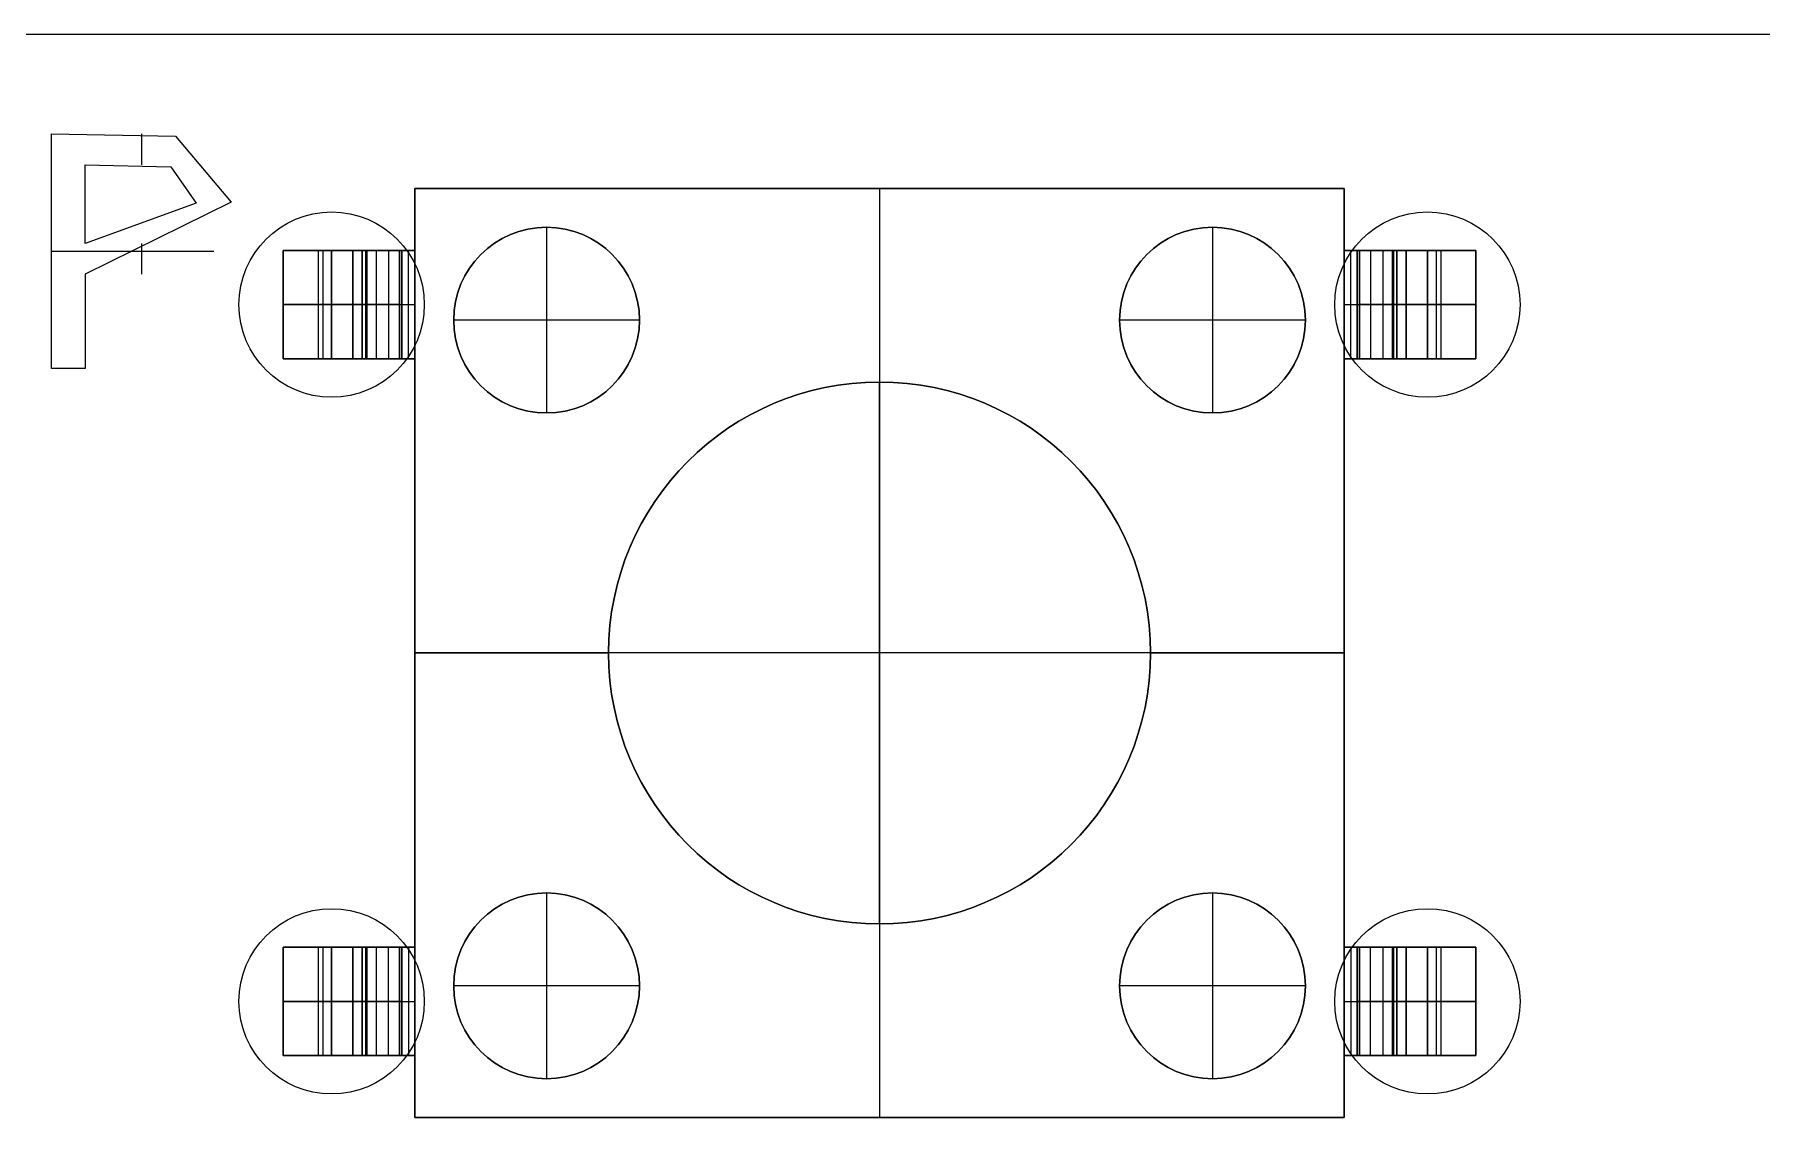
# Model space of a CAD drawing. Extents: x -0.02 to 3.17, y 0 to 2.28.
# Drawn here: x 0.6725 to 1.1115, y 0.3025 to 0.5778 of the extents above; entities that cross this region are included whole.
import ezdxf

# ---------------------------------------------------------------- set-up
doc = ezdxf.new("R2010")
doc.units = 0
doc.header["$LTSCALE"] = 0.03937
for name, color, linetype in [('LCDKEYPAD_SHIELD$1602', 3, 'CONTINUOUS'), ('LCDKEYPAD_SHIELD$BOARD', 178, 'CONTINUOUS'), ('LCDKEYPAD_SHIELD$LKS_COMPO', 7, 'CONTINUOUS'), ('LCDKEYPAD_SHIELD$NOTES', 7, 'CONTINUOUS')]:
    doc.layers.add(name, color=color, linetype=linetype)

msp = doc.modelspace()

# ---------------------------------------------------------------- linework, layer by layer
at = {"layer": 'LCDKEYPAD_SHIELD$1602'}
for p, q in [((3.15016, 0.57784, 0.16356), (-0.01913, 0.57784, 0.16356)), ((3.15016, 0.57784, 0.10057), (-0.01913, 0.57784, 0.10057))]:
    msp.add_line(p, q, dxfattribs=at)
at = {"layer": 'LCDKEYPAD_SHIELD$BOARD'}
for p, q in [((0.77156, 0.50917), (0.77156, 0.50917, -0.06)), ((1.05015, 0.50917), (1.05015, 0.50917, -0.06)), ((0.77156, 0.332), (0.77156, 0.332, -0.06)), ((1.05015, 0.332), (1.05015, 0.332, -0.06))]:
    msp.add_line(p, q, dxfattribs=at)
for centre in [(0.748, 0.50917), (0.748, 0.50917, -0.06), (1.02659, 0.50917), (1.02659, 0.50917, -0.06), (0.748, 0.332), (0.748, 0.332, -0.06), (1.02659, 0.332), (1.02659, 0.332, -0.06)]:
    msp.add_circle(centre, 0.02356, dxfattribs=at)
at = {"layer": 'LCDKEYPAD_SHIELD$LKS_COMPO', "color": 0}
for p, q in [((0.76918, 0.53869, 0.03543), (1.0054, 0.53869, 0.03543)), ((1.0054, 0.53869, 0.16929), (0.76918, 0.53869, 0.16929)), ((0.76918, 0.53869, 0.16929), (0.76918, 0.53869, 0.03543)), ((0.76918, 0.53869, 0.10236), (1.0054, 0.53869, 0.10236)), ((1.0054, 0.53869, 0.03543), (0.76918, 0.53869, 0.03543)), ((0.76918, 0.53869, 0.03543), (0.76918, 0.30247, 0.03543)), ((0.76918, 0.30247, 0.03543), (0.76918, 0.53869, 0.03543)), ((0.76918, 0.53869, 0.03543), (0.76918, 0.53869, 0.16929)), ((0.76918, 0.53869, 0.16929), (0.76918, 0.30247, 0.16929)), ((0.76918, 0.30247, 0.10236), (0.76918, 0.53869, 0.10236)), ((0.88729, 0.53869, 0.03543), (0.88729, 0.53869, 0.16929)), ((0.88729, 0.53869, 0.03543), (0.88729, 0.30247, 0.03543)), ((1.0054, 0.53869, 0.03543), (1.0054, 0.53869, 0.16929)), ((1.0054, 0.30247, 0.03543), (1.0054, 0.53869, 0.03543)), ((1.0054, 0.53869, 0.16929), (1.0054, 0.53869, 0.03543)), ((1.0054, 0.53869, 0.03543), (1.0054, 0.30247, 0.03543)), ((1.0054, 0.30247, 0.16929), (1.0054, 0.53869, 0.16929)), ((1.0054, 0.53869, 0.10236), (1.0054, 0.30247, 0.10236)), ((0.79804, 0.5284, 0.18898), (0.79804, 0.5284, 0.16929)), ((0.80265, 0.52885, 0.18898), (0.80265, 0.48161, 0.18898)), ((0.96733, 0.5284, 0.18898), (0.96733, 0.5284, 0.16929)), ((0.97194, 0.52885, 0.18898), (0.97194, 0.48161, 0.18898)), ((0.81763, 0.52349, 0.18898), (0.81763, 0.52349, 0.16929)), ((0.98692, 0.52349, 0.18898), (0.98692, 0.52349, 0.16929)), ((0.78181, 0.51636, 0.18898), (0.78181, 0.51636, 0.16929)), ((0.95111, 0.51636, 0.18898), (0.95111, 0.51636, 0.16929)), ((0.82627, 0.50523, 0.18898), (0.77902, 0.50523, 0.18898)), ((0.77902, 0.50523, 0.16929), (0.77902, 0.50523, 0.18898)), ((0.77902, 0.50523, 0.18898), (0.77902, 0.50523, 0.16929)), ((0.82627, 0.50523, 0.18898), (0.82627, 0.50523, 0.16929)), ((0.82627, 0.50523, 0.16929), (0.82627, 0.50523, 0.18898)), ((0.99556, 0.50523, 0.18898), (0.94832, 0.50523, 0.18898)), ((0.94832, 0.50523, 0.16929), (0.94832, 0.50523, 0.18898)), ((0.94832, 0.50523, 0.18898), (0.94832, 0.50523, 0.16929)), ((0.99556, 0.50523, 0.18898), (0.99556, 0.50523, 0.16929)), ((0.99556, 0.50523, 0.16929), (0.99556, 0.50523, 0.18898)), ((0.78181, 0.49409, 0.18898), (0.78181, 0.49409, 0.16929)), ((0.95111, 0.49409, 0.18898), (0.95111, 0.49409, 0.16929)), ((0.81763, 0.48697, 0.18898), (0.81763, 0.48697, 0.16929)), ((0.98692, 0.48697, 0.18898), (0.98692, 0.48697, 0.16929)), ((0.79804, 0.48206, 0.18898), (0.79804, 0.48206, 0.16929)), ((0.96733, 0.48206, 0.18898), (0.96733, 0.48206, 0.16929)), ((1.0054, 0.42058, 0.03543), (0.76918, 0.42058, 0.03543)), ((0.76918, 0.42058, 0.03543), (0.76918, 0.42058, 0.16929)), ((1.0054, 0.42058, 0.16929), (1.0054, 0.42058, 0.03543)), ((0.79804, 0.35911, 0.18898), (0.79804, 0.35911, 0.16929)), ((0.80265, 0.35956, 0.18898), (0.80265, 0.31231, 0.18898)), ((0.96733, 0.35911, 0.18898), (0.96733, 0.35911, 0.16929)), ((0.97194, 0.35956, 0.18898), (0.97194, 0.31231, 0.18898)), ((0.81763, 0.3542, 0.18898), (0.81763, 0.3542, 0.16929)), ((0.98692, 0.3542, 0.18898), (0.98692, 0.3542, 0.16929)), ((0.78181, 0.34707, 0.18898), (0.78181, 0.34707, 0.16929)), ((0.95111, 0.34707, 0.18898), (0.95111, 0.34707, 0.16929)), ((0.82627, 0.33594, 0.18898), (0.77902, 0.33594, 0.18898)), ((0.77902, 0.33594, 0.16929), (0.77902, 0.33594, 0.18898)), ((0.77902, 0.33594, 0.18898), (0.77902, 0.33594, 0.16929)), ((0.82627, 0.33594, 0.18898), (0.82627, 0.33594, 0.16929)), ((0.82627, 0.33594, 0.16929), (0.82627, 0.33594, 0.18898)), ((0.99556, 0.33594, 0.18898), (0.94832, 0.33594, 0.18898)), ((0.94832, 0.33594, 0.16929), (0.94832, 0.33594, 0.18898)), ((0.94832, 0.33594, 0.18898), (0.94832, 0.33594, 0.16929)), ((0.99556, 0.33594, 0.18898), (0.99556, 0.33594, 0.16929)), ((0.99556, 0.33594, 0.16929), (0.99556, 0.33594, 0.18898)), ((0.78181, 0.3248, 0.18898), (0.78181, 0.3248, 0.16929)), ((0.95111, 0.3248, 0.18898), (0.95111, 0.3248, 0.16929)), ((0.81763, 0.31768, 0.18898), (0.81763, 0.31768, 0.16929)), ((0.98692, 0.31768, 0.18898), (0.98692, 0.31768, 0.16929)), ((0.79804, 0.31277, 0.18898), (0.79804, 0.31277, 0.16929)), ((0.96733, 0.31277, 0.18898), (0.96733, 0.31277, 0.16929)), ((0.76918, 0.30247, 0.03543), (1.0054, 0.30247, 0.03543)), ((1.0054, 0.30247, 0.16929), (0.76918, 0.30247, 0.16929)), ((0.76918, 0.30247, 0.16929), (0.76918, 0.30247, 0.03543)), ((0.76918, 0.30247, 0.10236), (1.0054, 0.30247, 0.10236)), ((0.76918, 0.30247, 0.03543), (1.0054, 0.30247, 0.03543)), ((0.76918, 0.30247, 0.16929), (0.76918, 0.30247, 0.03543)), ((0.88729, 0.30247, 0.03543), (0.88729, 0.30247, 0.16929)), ((1.0054, 0.30247, 0.03543), (1.0054, 0.30247, 0.16929)), ((1.0054, 0.30247, 0.03543), (1.0054, 0.30247, 0.16929))]:
    msp.add_line(p, q, dxfattribs=at)
at = {"layer": 'LCDKEYPAD_SHIELD$LKS_COMPO', "color": 253}
for p, q in [((0.76918, 0.53869, 0.16929), (1.0054, 0.53869, 0.16929)), ((0.76918, 0.30247, 0.16929), (0.76918, 0.53869, 0.16929)), ((0.88729, 0.53869, 0.16929), (0.88729, 0.48948, 0.16929)), ((1.0054, 0.53869, 0.16929), (1.0054, 0.30247, 0.16929)), ((0.7558, 0.52294, 0.08661), (0.73572, 0.52294, -0.03622)), ((0.73572, 0.52294, -0.03622), (0.73572, 0.49539, -0.03622)), ((0.73572, 0.52294, -0.03622), (0.75343, 0.52294, -0.07087)), ((0.73572, 0.49539, -0.03622), (0.73572, 0.52294, -0.03622)), ((0.75232, 0.52294, -0.00787), (0.74035, 0.52294, -0.00787)), ((0.74458, 0.52294, -0.05354), (0.74458, 0.49539, -0.05354)), ((0.74576, 0.52294, 0.0252), (0.74576, 0.49539, 0.0252)), ((0.748, 0.52294, -0.0343), (0.76583, 0.52294, 0.0748)), ((0.748, 0.49539, -0.0343), (0.748, 0.52294, -0.0343)), ((0.76525, 0.52294, -0.06802), (0.748, 0.52294, -0.0343)), ((0.748, 0.52294, -0.0343), (0.748, 0.49539, -0.0343)), ((0.75245, 0.52294, 0.06614), (0.75245, 0.52294, -0.00707)), ((0.75245, 0.52294, -0.043), (0.75245, 0.52294, -0.06894)), ((0.75343, 0.52294, -0.07087), (0.75343, 0.49539, -0.07087)), ((0.75343, 0.52294, -0.07087), (0.75343, 0.52294, -0.10236)), ((0.75343, 0.52294, -0.10236), (0.75343, 0.49539, -0.10236)), ((0.75343, 0.49539, -0.07087), (0.75343, 0.52294, -0.07087)), ((0.75343, 0.52294, -0.08661), (0.75343, 0.49539, -0.08661)), ((0.75343, 0.52294, -0.10236), (0.76525, 0.52294, -0.10236)), ((0.75343, 0.49539, -0.10236), (0.75343, 0.52294, -0.10236)), ((0.7558, 0.52294, 0.08661), (0.7558, 0.49539, 0.08661)), ((0.76918, 0.52294, 0.08661), (0.7558, 0.52294, 0.08661)), ((0.7558, 0.49539, 0.08661), (0.7558, 0.52294, 0.08661)), ((0.75662, 0.52294, -0.05116), (0.75662, 0.49539, -0.05116)), ((0.75692, 0.52294, 0.02025), (0.75692, 0.49539, 0.02025)), ((0.75934, 0.52294, -0.10236), (0.75934, 0.49539, -0.10236)), ((0.76249, 0.52294, 0.08661), (0.76249, 0.49539, 0.08661)), ((0.76525, 0.52294, -0.10236), (0.76525, 0.49539, -0.10236)), ((0.76525, 0.52294, -0.10236), (0.76525, 0.52294, -0.06802)), ((0.76525, 0.52294, -0.06802), (0.76525, 0.49539, -0.06802)), ((0.76525, 0.49539, -0.10236), (0.76525, 0.52294, -0.10236)), ((0.76525, 0.52294, -0.08519), (0.76525, 0.49539, -0.08519)), ((0.76525, 0.49539, -0.06802), (0.76525, 0.52294, -0.06802)), ((0.76583, 0.52294, 0.0748), (0.76583, 0.49539, 0.0748)), ((0.76583, 0.49539, 0.0748), (0.76583, 0.52294, 0.0748)), ((0.76583, 0.52294, 0.0748), (0.76918, 0.52294, 0.0748)), ((0.76751, 0.49539, 0.0748), (0.76751, 0.52294, 0.0748)), ((0.76918, 0.52294, 0.0748), (0.76918, 0.49539, 0.0748)), ((0.76918, 0.49539, 0.08661), (0.76918, 0.52294, 0.08661)), ((1.0054, 0.49539, 0.0748), (1.0054, 0.52294, 0.0748)), ((1.0054, 0.52294, 0.0748), (1.00875, 0.52294, 0.0748)), ((1.0054, 0.52294, 0.08661), (1.0054, 0.49539, 0.08661)), ((1.01879, 0.52294, 0.08661), (1.0054, 0.52294, 0.08661)), ((1.00708, 0.49539, 0.0748), (1.00708, 0.52294, 0.0748)), ((1.00875, 0.52294, 0.0748), (1.00875, 0.49539, 0.0748)), ((1.00875, 0.52294, 0.0748), (1.02659, 0.52294, -0.0343)), ((1.00875, 0.49539, 0.0748), (1.00875, 0.52294, 0.0748)), ((1.02659, 0.52294, -0.0343), (1.00934, 0.52294, -0.06802)), ((1.00934, 0.52294, -0.06802), (1.00934, 0.49539, -0.06802)), ((1.00934, 0.52294, -0.06802), (1.00934, 0.52294, -0.10236)), ((1.00934, 0.52294, -0.10236), (1.00934, 0.49539, -0.10236)), ((1.00934, 0.49539, -0.06802), (1.00934, 0.52294, -0.06802)), ((1.00934, 0.52294, -0.08519), (1.00934, 0.49539, -0.08519)), ((1.00934, 0.52294, -0.10236), (1.02115, 0.52294, -0.10236)), ((1.00934, 0.49539, -0.10236), (1.00934, 0.52294, -0.10236)), ((1.0121, 0.52294, 0.08661), (1.0121, 0.49539, 0.08661)), ((1.01525, 0.52294, -0.10236), (1.01525, 0.49539, -0.10236)), ((1.01767, 0.52294, 0.02025), (1.01767, 0.49539, 0.02025)), ((1.01796, 0.52294, -0.05116), (1.01796, 0.49539, -0.05116)), ((1.03887, 0.52294, -0.03622), (1.01879, 0.52294, 0.08661)), ((1.01879, 0.52294, 0.08661), (1.01879, 0.49539, 0.08661)), ((1.01879, 0.49539, 0.08661), (1.01879, 0.52294, 0.08661)), ((1.02115, 0.52294, -0.10236), (1.02115, 0.49539, -0.10236)), ((1.02115, 0.52294, -0.10236), (1.02115, 0.52294, -0.07087)), ((1.02115, 0.52294, -0.07087), (1.02115, 0.49539, -0.07087)), ((1.02115, 0.49539, -0.10236), (1.02115, 0.52294, -0.10236)), ((1.02115, 0.52294, -0.08661), (1.02115, 0.49539, -0.08661)), ((1.02115, 0.52294, -0.07087), (1.03887, 0.52294, -0.03622)), ((1.02115, 0.49539, -0.07087), (1.02115, 0.52294, -0.07087)), ((1.02214, 0.52294, 0.06614), (1.02214, 0.52294, -0.00707)), ((1.02214, 0.52294, -0.043), (1.02214, 0.52294, -0.06894)), ((1.03423, 0.52294, -0.00787), (1.02227, 0.52294, -0.00787)), ((1.02659, 0.52294, -0.0343), (1.02659, 0.49539, -0.0343)), ((1.02659, 0.49539, -0.0343), (1.02659, 0.52294, -0.0343)), ((1.02883, 0.52294, 0.0252), (1.02883, 0.49539, 0.0252)), ((1.03001, 0.52294, -0.05354), (1.03001, 0.49539, -0.05354)), ((1.03887, 0.52294, -0.03622), (1.03887, 0.49539, -0.03622)), ((1.03887, 0.49539, -0.03622), (1.03887, 0.52294, -0.03622)), ((0.7558, 0.50917, 0.08661), (0.73572, 0.50917, -0.03622)), ((0.73572, 0.50917, -0.03622), (0.75343, 0.50917, -0.07087)), ((0.748, 0.50917, -0.0343), (0.76583, 0.50917, 0.0748)), ((0.76525, 0.50917, -0.06802), (0.748, 0.50917, -0.0343)), ((0.75343, 0.50917, -0.07087), (0.75343, 0.50917, -0.10236)), ((0.75343, 0.50917, -0.10236), (0.76525, 0.50917, -0.10236)), ((0.7558, 0.50917, 0.08661), (0.76918, 0.50917, 0.08661)), ((0.76525, 0.50917, -0.10236), (0.76525, 0.50917, -0.06802)), ((0.76583, 0.50917, 0.0748), (0.76918, 0.50917, 0.0748)), ((1.0054, 0.50917, 0.0748), (1.00875, 0.50917, 0.0748)), ((1.0054, 0.50917, 0.08661), (1.01879, 0.50917, 0.08661)), ((1.00875, 0.50917, 0.0748), (1.02659, 0.50917, -0.0343)), ((1.02659, 0.50917, -0.0343), (1.00934, 0.50917, -0.06802)), ((1.00934, 0.50917, -0.06802), (1.00934, 0.50917, -0.10236)), ((1.00934, 0.50917, -0.10236), (1.02115, 0.50917, -0.10236)), ((1.03887, 0.50917, -0.03622), (1.01879, 0.50917, 0.08661)), ((1.02115, 0.50917, -0.10236), (1.02115, 0.50917, -0.07087)), ((1.02115, 0.50917, -0.07087), (1.03887, 0.50917, -0.03622)), ((0.73572, 0.49539, -0.03622), (0.7558, 0.49539, 0.08661)), ((0.75343, 0.49539, -0.07087), (0.73572, 0.49539, -0.03622)), ((0.75232, 0.49539, -0.00787), (0.74035, 0.49539, -0.00787)), ((0.76583, 0.49539, 0.0748), (0.748, 0.49539, -0.0343)), ((0.748, 0.49539, -0.0343), (0.76525, 0.49539, -0.06802)), ((0.75245, 0.49539, 0.06614), (0.75245, 0.49539, -0.00707)), ((0.75245, 0.49539, -0.043), (0.75245, 0.49539, -0.06894)), ((0.75343, 0.49539, -0.10236), (0.75343, 0.49539, -0.07087)), ((0.76525, 0.49539, -0.10236), (0.75343, 0.49539, -0.10236)), ((0.7558, 0.49539, 0.08661), (0.76918, 0.49539, 0.08661)), ((0.76525, 0.49539, -0.06802), (0.76525, 0.49539, -0.10236)), ((0.76918, 0.49539, 0.0748), (0.76583, 0.49539, 0.0748)), ((1.00875, 0.49539, 0.0748), (1.0054, 0.49539, 0.0748)), ((1.0054, 0.49539, 0.08661), (1.01879, 0.49539, 0.08661)), ((1.02659, 0.49539, -0.0343), (1.00875, 0.49539, 0.0748)), ((1.00934, 0.49539, -0.06802), (1.02659, 0.49539, -0.0343)), ((1.00934, 0.49539, -0.10236), (1.00934, 0.49539, -0.06802)), ((1.02115, 0.49539, -0.10236), (1.00934, 0.49539, -0.10236)), ((1.01879, 0.49539, 0.08661), (1.03887, 0.49539, -0.03622)), ((1.02115, 0.49539, -0.07087), (1.02115, 0.49539, -0.10236)), ((1.03887, 0.49539, -0.03622), (1.02115, 0.49539, -0.07087)), ((1.02214, 0.49539, 0.06614), (1.02214, 0.49539, -0.00707)), ((1.02214, 0.49539, -0.043), (1.02214, 0.49539, -0.06894)), ((1.03423, 0.49539, -0.00787), (1.02227, 0.49539, -0.00787)), ((0.76918, 0.42058, 0.16929), (0.81839, 0.42058, 0.16929)), ((0.95619, 0.42058, 0.16929), (1.0054, 0.42058, 0.16929)), ((0.88729, 0.35169, 0.16929), (0.88729, 0.30247, 0.16929)), ((0.75343, 0.34578, -0.07087), (0.73572, 0.34578, -0.03622)), ((0.73572, 0.34578, -0.03622), (0.73572, 0.31822, -0.03622)), ((0.73572, 0.34578, -0.03622), (0.7558, 0.34578, 0.08661)), ((0.73572, 0.31822, -0.03622), (0.73572, 0.34578, -0.03622)), ((0.75232, 0.34578, -0.00787), (0.74035, 0.34578, -0.00787)), ((0.74458, 0.34578, -0.05354), (0.74458, 0.31822, -0.05354)), ((0.74576, 0.34578, 0.0252), (0.74576, 0.31822, 0.0252)), ((0.76583, 0.34578, 0.0748), (0.748, 0.34578, -0.0343)), ((0.748, 0.34578, -0.0343), (0.748, 0.31822, -0.0343)), ((0.748, 0.34578, -0.0343), (0.76525, 0.34578, -0.06802)), ((0.748, 0.31822, -0.0343), (0.748, 0.34578, -0.0343)), ((0.75245, 0.34578, -0.06894), (0.75245, 0.34578, -0.043)), ((0.75245, 0.34578, -0.00707), (0.75245, 0.34578, 0.06614)), ((0.76525, 0.34578, -0.10236), (0.75343, 0.34578, -0.10236)), ((0.75343, 0.34578, -0.10236), (0.75343, 0.31822, -0.10236)), ((0.75343, 0.34578, -0.10236), (0.75343, 0.34578, -0.07087)), ((0.75343, 0.34578, -0.07087), (0.75343, 0.31822, -0.07087)), ((0.75343, 0.31822, -0.10236), (0.75343, 0.34578, -0.10236)), ((0.75343, 0.34578, -0.08661), (0.75343, 0.31822, -0.08661)), ((0.75343, 0.31822, -0.07087), (0.75343, 0.34578, -0.07087)), ((0.7558, 0.34578, 0.08661), (0.7558, 0.31822, 0.08661)), ((0.7558, 0.31822, 0.08661), (0.7558, 0.34578, 0.08661)), ((0.7558, 0.34578, 0.08661), (0.76918, 0.34578, 0.08661)), ((0.75662, 0.34578, -0.05116), (0.75662, 0.31822, -0.05116)), ((0.75692, 0.34578, 0.02025), (0.75692, 0.31822, 0.02025)), ((0.75934, 0.34578, -0.10236), (0.75934, 0.31822, -0.10236)), ((0.76249, 0.31822, 0.08661), (0.76249, 0.34578, 0.08661)), ((0.76525, 0.34578, -0.06802), (0.76525, 0.34578, -0.10236)), ((0.76525, 0.34578, -0.10236), (0.76525, 0.31822, -0.10236)), ((0.76525, 0.31822, -0.06802), (0.76525, 0.34578, -0.06802)), ((0.76525, 0.34578, -0.08519), (0.76525, 0.31822, -0.08519)), ((0.76525, 0.31822, -0.10236), (0.76525, 0.34578, -0.10236)), ((0.76525, 0.34578, -0.06802), (0.76525, 0.31822, -0.06802)), ((0.76583, 0.34578, 0.0748), (0.76583, 0.31822, 0.0748)), ((0.76918, 0.34578, 0.0748), (0.76583, 0.34578, 0.0748)), ((0.76583, 0.31822, 0.0748), (0.76583, 0.34578, 0.0748)), ((0.76751, 0.34578, 0.0748), (0.76751, 0.31822, 0.0748)), ((0.76918, 0.34578, 0.08661), (0.76918, 0.31822, 0.08661)), ((0.76918, 0.31822, 0.0748), (0.76918, 0.34578, 0.0748)), ((1.0054, 0.34578, 0.0748), (1.0054, 0.31822, 0.0748)), ((1.00875, 0.34578, 0.0748), (1.0054, 0.34578, 0.0748)), ((1.0054, 0.31822, 0.08661), (1.0054, 0.34578, 0.08661)), ((1.0054, 0.34578, 0.08661), (1.01879, 0.34578, 0.08661)), ((1.00708, 0.34578, 0.0748), (1.00708, 0.31822, 0.0748)), ((1.02659, 0.34578, -0.0343), (1.00875, 0.34578, 0.0748)), ((1.00875, 0.34578, 0.0748), (1.00875, 0.31822, 0.0748)), ((1.00875, 0.31822, 0.0748), (1.00875, 0.34578, 0.0748)), ((1.02115, 0.34578, -0.10236), (1.00934, 0.34578, -0.10236)), ((1.00934, 0.34578, -0.10236), (1.00934, 0.31822, -0.10236)), ((1.00934, 0.34578, -0.10236), (1.00934, 0.34578, -0.06802)), ((1.00934, 0.34578, -0.06802), (1.00934, 0.31822, -0.06802)), ((1.00934, 0.31822, -0.10236), (1.00934, 0.34578, -0.10236)), ((1.00934, 0.34578, -0.08519), (1.00934, 0.31822, -0.08519)), ((1.00934, 0.34578, -0.06802), (1.02659, 0.34578, -0.0343)), ((1.00934, 0.31822, -0.06802), (1.00934, 0.34578, -0.06802)), ((1.0121, 0.31822, 0.08661), (1.0121, 0.34578, 0.08661)), ((1.01525, 0.34578, -0.10236), (1.01525, 0.31822, -0.10236)), ((1.01767, 0.34578, 0.02025), (1.01767, 0.31822, 0.02025)), ((1.01796, 0.34578, -0.05116), (1.01796, 0.31822, -0.05116)), ((1.01879, 0.34578, 0.08661), (1.03887, 0.34578, -0.03622)), ((1.01879, 0.31822, 0.08661), (1.01879, 0.34578, 0.08661)), ((1.01879, 0.34578, 0.08661), (1.01879, 0.31822, 0.08661)), ((1.03887, 0.34578, -0.03622), (1.02115, 0.34578, -0.07087)), ((1.02115, 0.34578, -0.07087), (1.02115, 0.31822, -0.07087)), ((1.02115, 0.34578, -0.07087), (1.02115, 0.34578, -0.10236)), ((1.02115, 0.34578, -0.10236), (1.02115, 0.31822, -0.10236)), ((1.02115, 0.31822, -0.07087), (1.02115, 0.34578, -0.07087)), ((1.02115, 0.34578, -0.08661), (1.02115, 0.31822, -0.08661)), ((1.02115, 0.31822, -0.10236), (1.02115, 0.34578, -0.10236)), ((1.02214, 0.34578, -0.06894), (1.02214, 0.34578, -0.043)), ((1.02214, 0.34578, -0.00707), (1.02214, 0.34578, 0.06614)), ((1.03423, 0.34578, -0.00787), (1.02227, 0.34578, -0.00787)), ((1.02659, 0.34578, -0.0343), (1.02659, 0.31822, -0.0343)), ((1.02659, 0.31822, -0.0343), (1.02659, 0.34578, -0.0343)), ((1.02883, 0.34578, 0.0252), (1.02883, 0.31822, 0.0252)), ((1.03001, 0.34578, -0.05354), (1.03001, 0.31822, -0.05354)), ((1.03887, 0.34578, -0.03622), (1.03887, 0.31822, -0.03622)), ((1.03887, 0.31822, -0.03622), (1.03887, 0.34578, -0.03622)), ((0.75343, 0.332, -0.07087), (0.73572, 0.332, -0.03622)), ((0.73572, 0.332, -0.03622), (0.7558, 0.332, 0.08661)), ((0.76583, 0.332, 0.0748), (0.748, 0.332, -0.0343)), ((0.748, 0.332, -0.0343), (0.76525, 0.332, -0.06802)), ((0.76525, 0.332, -0.10236), (0.75343, 0.332, -0.10236)), ((0.75343, 0.332, -0.10236), (0.75343, 0.332, -0.07087)), ((0.7558, 0.332, 0.08661), (0.76918, 0.332, 0.08661)), ((0.76525, 0.332, -0.06802), (0.76525, 0.332, -0.10236)), ((0.76583, 0.332, 0.0748), (0.76918, 0.332, 0.0748)), ((1.0054, 0.332, 0.0748), (1.00875, 0.332, 0.0748)), ((1.0054, 0.332, 0.08661), (1.01879, 0.332, 0.08661)), ((1.02659, 0.332, -0.0343), (1.00875, 0.332, 0.0748)), ((1.02115, 0.332, -0.10236), (1.00934, 0.332, -0.10236)), ((1.00934, 0.332, -0.10236), (1.00934, 0.332, -0.06802)), ((1.00934, 0.332, -0.06802), (1.02659, 0.332, -0.0343)), ((1.01879, 0.332, 0.08661), (1.03887, 0.332, -0.03622)), ((1.03887, 0.332, -0.03622), (1.02115, 0.332, -0.07087)), ((1.02115, 0.332, -0.07087), (1.02115, 0.332, -0.10236)), ((0.73572, 0.31822, -0.03622), (0.75343, 0.31822, -0.07087)), ((0.7558, 0.31822, 0.08661), (0.73572, 0.31822, -0.03622)), ((0.75232, 0.31822, -0.00787), (0.74035, 0.31822, -0.00787)), ((0.748, 0.31822, -0.0343), (0.76583, 0.31822, 0.0748)), ((0.76525, 0.31822, -0.06802), (0.748, 0.31822, -0.0343)), ((0.75245, 0.31822, -0.06894), (0.75245, 0.31822, -0.043)), ((0.75245, 0.31822, -0.00707), (0.75245, 0.31822, 0.06614)), ((0.75343, 0.31822, -0.10236), (0.76525, 0.31822, -0.10236)), ((0.75343, 0.31822, -0.07087), (0.75343, 0.31822, -0.10236)), ((0.76918, 0.31822, 0.08661), (0.7558, 0.31822, 0.08661)), ((0.76525, 0.31822, -0.10236), (0.76525, 0.31822, -0.06802)), ((0.76583, 0.31822, 0.0748), (0.76918, 0.31822, 0.0748)), ((1.0054, 0.31822, 0.0748), (1.00875, 0.31822, 0.0748)), ((1.01879, 0.31822, 0.08661), (1.0054, 0.31822, 0.08661)), ((1.00875, 0.31822, 0.0748), (1.02659, 0.31822, -0.0343)), ((1.00934, 0.31822, -0.10236), (1.02115, 0.31822, -0.10236)), ((1.00934, 0.31822, -0.06802), (1.00934, 0.31822, -0.10236)), ((1.02659, 0.31822, -0.0343), (1.00934, 0.31822, -0.06802)), ((1.03887, 0.31822, -0.03622), (1.01879, 0.31822, 0.08661)), ((1.02115, 0.31822, -0.07087), (1.03887, 0.31822, -0.03622)), ((1.02115, 0.31822, -0.10236), (1.02115, 0.31822, -0.07087)), ((1.02214, 0.31822, -0.06894), (1.02214, 0.31822, -0.043)), ((1.02214, 0.31822, -0.00707), (1.02214, 0.31822, 0.06614)), ((1.03423, 0.31822, -0.00787), (1.02227, 0.31822, -0.00787)), ((1.0054, 0.30247, 0.16929), (0.76918, 0.30247, 0.16929))]:
    msp.add_line(p, q, dxfattribs=at)
at = {"layer": 'LCDKEYPAD_SHIELD$LKS_COMPO', "color": 251}
for p, q in [((0.88729, 0.48948, 0.12992), (0.88729, 0.35169, 0.12992)), ((0.88729, 0.35169, 0.20472), (0.88729, 0.48948, 0.20472)), ((0.88729, 0.48948, 0.16535), (0.88729, 0.48948, 0.20472)), ((0.88729, 0.48948, 0.20472), (0.88729, 0.48948, 0.16535)), ((0.90073, 0.48816, 0.12992), (0.90073, 0.48816, 0.16929)), ((0.84358, 0.47384, 0.12992), (0.84358, 0.47384, 0.16929)), ((0.83403, 0.46429, 0.16535), (0.83403, 0.46429, 0.20472)), ((0.94055, 0.46429, 0.16535), (0.94055, 0.46429, 0.20472)), ((0.94805, 0.45306, 0.12992), (0.94805, 0.45306, 0.16929)), ((0.95619, 0.42058, 0.12992), (0.81839, 0.42058, 0.12992)), ((0.95619, 0.42058, 0.20472), (0.81839, 0.42058, 0.20472)), ((0.81839, 0.42058, 0.16929), (0.81839, 0.42058, 0.12992)), ((0.81839, 0.42058, 0.12992), (0.81839, 0.42058, 0.16929)), ((0.95619, 0.42058, 0.12992), (0.95619, 0.42058, 0.16929)), ((0.95619, 0.42058, 0.16929), (0.95619, 0.42058, 0.12992)), ((0.81972, 0.40714, 0.16535), (0.81972, 0.40714, 0.20472)), ((0.95487, 0.40714, 0.16535), (0.95487, 0.40714, 0.20472)), ((0.94805, 0.3881, 0.12992), (0.94805, 0.3881, 0.16929)), ((0.84358, 0.36732, 0.12992), (0.84358, 0.36732, 0.16929)), ((0.85481, 0.35982, 0.16535), (0.85481, 0.35982, 0.20472)), ((0.91977, 0.35982, 0.16535), (0.91977, 0.35982, 0.20472)), ((0.88729, 0.35169, 0.20472), (0.88729, 0.35169, 0.16535)), ((0.88729, 0.35169, 0.16535), (0.88729, 0.35169, 0.20472)), ((0.90073, 0.35301, 0.12992), (0.90073, 0.35301, 0.16929))]:
    msp.add_line(p, q, dxfattribs=at)
at = {"layer": 'LCDKEYPAD_SHIELD$LKS_COMPO', "color": 253, "extrusion": (0, 1, 0)}
for points in [[(-0.748, -0.0343), (-0.76583, 0.0748), (-0.76918, 0.0748), (-0.76918, 0.08661), (-0.7558, 0.08661), (-0.73572, -0.03622), (-0.75343, -0.07087), (-0.75343, -0.10236), (-0.76525, -0.10236), (-0.76525, -0.06802), (-0.748, -0.0343)], [(-1.0054, 0.08661), (-1.0054, 0.0748), (-1.00875, 0.0748), (-1.02659, -0.0343), (-1.00934, -0.06802), (-1.00934, -0.10236), (-1.02115, -0.10236), (-1.02115, -0.07087), (-1.03887, -0.03622), (-1.01879, 0.08661), (-1.0054, 0.08661)], [(-0.76525, -0.06802), (-0.748, -0.0343), (-0.76583, 0.0748), (-0.76918, 0.0748), (-0.76918, 0.08661), (-0.7558, 0.08661), (-0.73572, -0.03622), (-0.75343, -0.07087), (-0.75343, -0.10236), (-0.76525, -0.10236), (-0.76525, -0.06802)], [(-1.01879, 0.08661), (-1.0054, 0.08661), (-1.0054, 0.0748), (-1.00875, 0.0748), (-1.02659, -0.0343), (-1.00934, -0.06802), (-1.00934, -0.10236), (-1.02115, -0.10236), (-1.02115, -0.07087), (-1.03887, -0.03622), (-1.01879, 0.08661)], [(-0.748, -0.0343), (-0.76525, -0.06802), (-0.76525, -0.10236), (-0.75343, -0.10236), (-0.75343, -0.07087), (-0.73572, -0.03622), (-0.7558, 0.08661), (-0.76918, 0.08661), (-0.76918, 0.0748), (-0.76583, 0.0748), (-0.748, -0.0343)], [(-1.0054, 0.08661), (-1.01879, 0.08661), (-1.03887, -0.03622), (-1.02115, -0.07087), (-1.02115, -0.10236), (-1.00934, -0.10236), (-1.00934, -0.06802), (-1.02659, -0.0343), (-1.00875, 0.0748), (-1.0054, 0.0748), (-1.0054, 0.08661)], [(-0.76525, -0.06802), (-0.76525, -0.10236), (-0.75343, -0.10236), (-0.75343, -0.07087), (-0.73572, -0.03622), (-0.7558, 0.08661), (-0.76918, 0.08661), (-0.76918, 0.0748), (-0.76583, 0.0748), (-0.748, -0.0343), (-0.76525, -0.06802)], [(-1.01879, 0.08661), (-1.03887, -0.03622), (-1.02115, -0.07087), (-1.02115, -0.10236), (-1.00934, -0.10236), (-1.00934, -0.06802), (-1.02659, -0.0343), (-1.00875, 0.0748), (-1.0054, 0.0748), (-1.0054, 0.08661), (-1.01879, 0.08661)]]:
    msp.add_lwpolyline(points, dxfattribs=at)
at = {"layer": 'LCDKEYPAD_SHIELD$LKS_COMPO', "color": 0, "extrusion": (1, 0, 0)}
for points in [[(0.52294, 0.0748), (0.49539, 0.0748), (0.49539, 0.08661), (0.52294, 0.08661), (0.52294, 0.0748)], [(0.52294, 0.08661), (0.49539, 0.08661), (0.49539, 0.0748), (0.52294, 0.0748), (0.52294, 0.08661)], [(0.31822, 0.08661), (0.34578, 0.08661), (0.34578, 0.0748), (0.31822, 0.0748), (0.31822, 0.08661)], [(0.31822, 0.0748), (0.34578, 0.0748), (0.34578, 0.08661), (0.31822, 0.08661), (0.31822, 0.0748)]]:
    msp.add_lwpolyline(points, dxfattribs=at)
at = {"layer": 'LCDKEYPAD_SHIELD$LKS_COMPO', "color": 0}
for centre in [(0.80265, 0.50523, 0.18898), (0.97194, 0.50523, 0.18898), (0.80265, 0.33594, 0.18898), (0.97194, 0.33594, 0.18898)]:
    msp.add_circle(centre, 0.02362, dxfattribs=at)
at = {"layer": 'LCDKEYPAD_SHIELD$LKS_COMPO', "color": 253}
for centre, radius in [((0.80265, 0.50523, 0.16929), 0.02362), ((0.97194, 0.50523, 0.16929), 0.02362), ((0.88729, 0.42058, 0.16929), 0.0689), ((0.80265, 0.33594, 0.16929), 0.02362), ((0.97194, 0.33594, 0.16929), 0.02362)]:
    msp.add_circle(centre, radius, dxfattribs=at)
at = {"layer": 'LCDKEYPAD_SHIELD$LKS_COMPO', "color": 251}
for centre in [(0.88729, 0.42058, 0.12992), (0.88729, 0.42058, 0.20472)]:
    msp.add_circle(centre, 0.0689, dxfattribs=at)
at = {"layer": 'LCDKEYPAD_SHIELD$LKS_COMPO', "color": 0}
for centre, start, end in [((0.80265, 0.50523, 0.16929), 0, 180), ((0.80265, 0.50523, 0.18898), 360, 180), ((0.80265, 0.50523, 0.17913), 0, 180), ((0.97194, 0.50523, 0.16929), 0, 180), ((0.97194, 0.50523, 0.18898), 360, 180), ((0.97194, 0.50523, 0.17913), 0, 180), ((0.80265, 0.50523, 0.18898), 180, 0), ((0.80265, 0.50523, 0.16929), 180, 0), ((0.80265, 0.50523, 0.17913), 180, 0), ((0.97194, 0.50523, 0.18898), 180, 0), ((0.97194, 0.50523, 0.16929), 180, 0), ((0.97194, 0.50523, 0.17913), 180, 0), ((0.80265, 0.33594, 0.16929), 0, 180), ((0.80265, 0.33594, 0.18898), 360, 180), ((0.80265, 0.33594, 0.17913), 0, 180), ((0.97194, 0.33594, 0.16929), 0, 180), ((0.97194, 0.33594, 0.18898), 360, 180), ((0.97194, 0.33594, 0.17913), 0, 180), ((0.80265, 0.33594, 0.18898), 180, 0), ((0.80265, 0.33594, 0.16929), 180, 0), ((0.80265, 0.33594, 0.17913), 180, 0), ((0.97194, 0.33594, 0.18898), 180, 0), ((0.97194, 0.33594, 0.16929), 180, 0), ((0.97194, 0.33594, 0.17913), 180, 0)]:
    msp.add_arc(centre, 0.02362, start, end, dxfattribs=at)
at = {"layer": 'LCDKEYPAD_SHIELD$LKS_COMPO', "color": 251}
for centre, start, end in [((0.88729, 0.42058, 0.16535), 90, 270), ((0.88729, 0.42058, 0.20472), 90, 270), ((0.88729, 0.42058, 0.18504), 90, 270), ((0.88729, 0.42058, 0.12992), 0, 180), ((0.88729, 0.42058, 0.16929), 360, 180), ((0.88729, 0.42058, 0.14961), 0, 180), ((0.88729, 0.42058, 0.20472), 270, 90), ((0.88729, 0.42058, 0.16535), 270, 90), ((0.88729, 0.42058, 0.18504), 270, 90), ((0.88729, 0.42058, 0.16929), 180, 0), ((0.88729, 0.42058, 0.12992), 180, 0), ((0.88729, 0.42058, 0.14961), 180, 0)]:
    msp.add_arc(centre, 0.0689, start, end, dxfattribs=at)
at = {"layer": 'LCDKEYPAD_SHIELD$NOTES'}
for p, q in [((0.67676, 0.55259), (0.70833, 0.55203)), ((0.67676, 0.49295), (0.67676, 0.55259)), ((0.69962, 0.55259), (0.69962, 0.54473)), ((0.70833, 0.55203), (0.72248, 0.53519)), ((0.68534, 0.54473), (0.7071, 0.54421)), ((0.68534, 0.52473), (0.68534, 0.54473)), ((0.7071, 0.54421), (0.71355, 0.53493)), ((0.72248, 0.53519), (0.68534, 0.51688)), ((0.71355, 0.53493), (0.68534, 0.52473)), ((0.67676, 0.52277), (0.71801, 0.52277)), ((0.69962, 0.52473), (0.69962, 0.51688)), ((0.68534, 0.51688), (0.68534, 0.49295)), ((0.68534, 0.49295), (0.67676, 0.49295))]:
    msp.add_line(p, q, dxfattribs=at)

doc.saveas('drawing.dxf')
